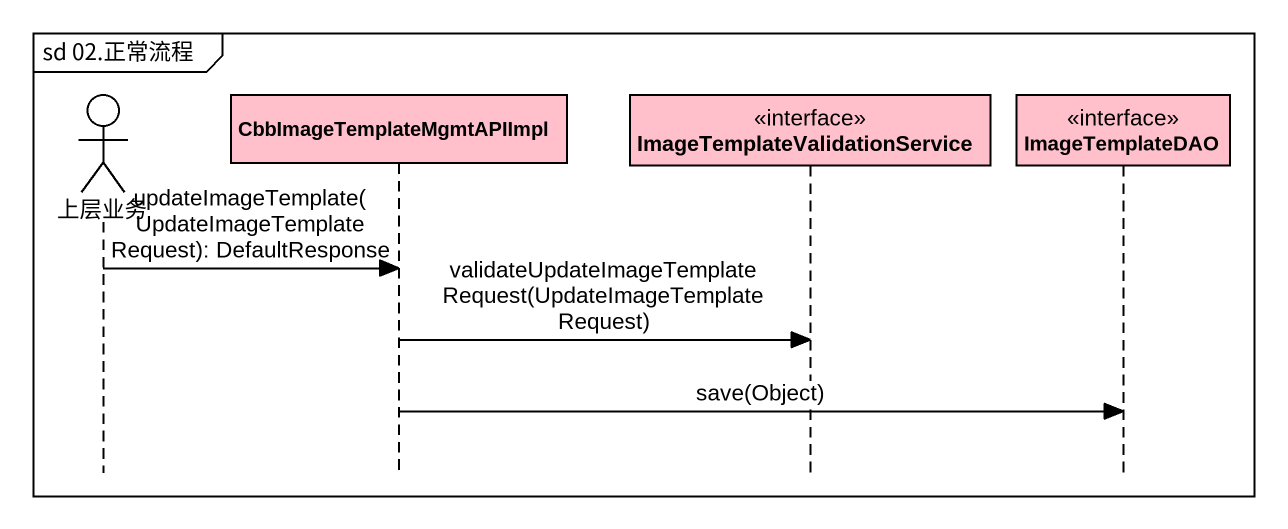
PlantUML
@startuml
mainframe sd 02.正常流程
hide footbox
actor 上层业务 #FFFFFF
participant CbbImageTemplateMgmtAPIImpl #FFC0CB
participant "ImageTemplateValidationService" as ImageTemplateValidationServi <<interface>> #FFC0CB
participant ImageTemplateDAO <<interface>> #FFC0CB

上层业务 -> CbbImageTemplateMgmtAPIImpl : updateImageTemplate(UpdateImageTemplateRequest): DefaultResponse
CbbImageTemplateMgmtAPIImpl -> ImageTemplateValidationServi : validateUpdateImageTemplateRequest(UpdateImageTemplateRequest)
CbbImageTemplateMgmtAPIImpl -> ImageTemplateDAO : save(Object)
@enduml
